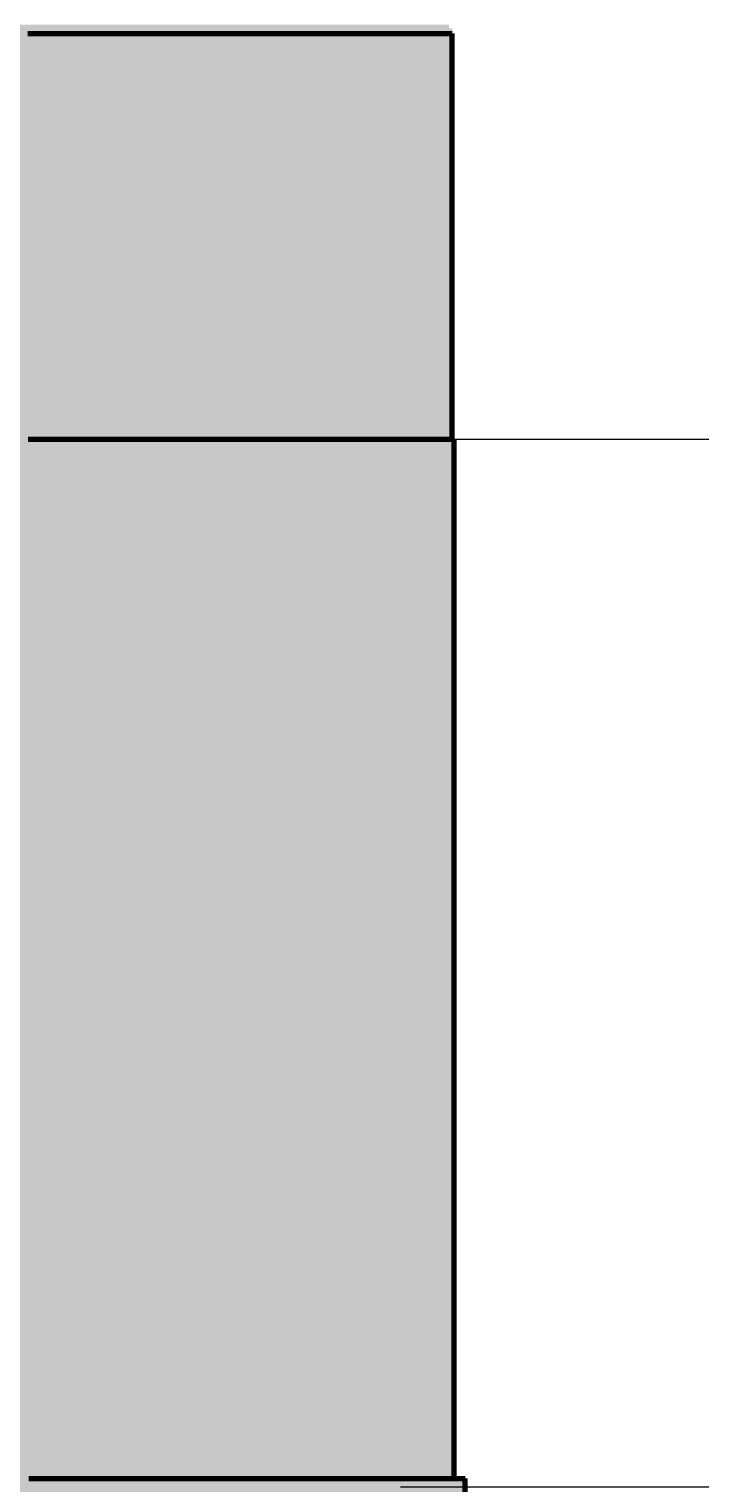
# Model space of a CAD drawing. Header units: millimetres. Extents: x 0 to 2382, y 0 to 420.
# Drawn here: x 2181.55 to 2200.05, y 252.29 to 292.38 of the extents above; entities that cross this region are included whole.
import ezdxf

# ---------------------------------------------------------------- set-up
doc = ezdxf.new("R2010")
doc.units = ezdxf.units.MM
for name, color, linetype, lineweight in [('01-VISIBLE', 7, 'CONTINUOUS', 70), ('04-COTA', 3, 'CONTINUOUS', 18), ('13-GRAFICA', 30, 'CONTINUOUS', 18)]:
    doc.layers.add(name, color=color, linetype=linetype, lineweight=lineweight)
doc.styles.add('ISO3098', font='isocpeur.ttf')
doc.dimstyles.new('FLAMA-IRAM', dxfattribs={"dimtxt": 3.5, "dimasz": 3.5, "dimexe": 2, "dimexo": 1.5, "dimgap": 1, "dimtad": 1, "dimdec": 1, "dimtxsty": 'ISO3098', "dimblk": 'IRAM_FLECHA', "dimblk1": 'IRAM_FLECHA', "dimblk2": 'IRAM_FLECHA', "dimcen": 2.5, "dimclrd": 256, "dimclre": 256, "dimclrt": 256, "dimazin": 3, "dimtfac": 1, "dimtmove": 0, "dimatfit": 3, "dimlwd": 18, "dimlwe": 18})

# ---------------------------------------------------------------- blocks, each defined once
blk = doc.blocks.new('IRAM_FLECHA')
blk.add_solid([(0, 0), (-1, 0.125), (-1, -0.125)])

msp = doc.modelspace()

# ---------------------------------------------------------------- hatches: boundary and pattern name
at = {"layer": '13-GRAFICA', "true_color": 0xb21820}
h = msp.add_hatch(color=7, dxfattribs=at)
h.dxf.hatch_style = 1
h.paths.add_polyline_path([(2162.728, 292.4), (2162.728, 292.5), (2193.128, 292.5), (2193.128, 292.4), (2193.228, 292.4), (2193.228, 281.1), (2178.228, 281.1), (2178.228, 292.1), (2177.628, 292.1), (2177.628, 281.1), (2162.628, 281.1), (2162.628, 292.4)])
at = {"layer": '13-GRAFICA', "true_color": 0xffffff}
h = msp.add_hatch(color=7, dxfattribs=at)
h.dxf.hatch_style = 1
h.paths.add_polyline_path([(2162.628, 252.4), (2162.628, 281.1), (2193.228, 281.1), (2193.228, 252.4)])
at = {"layer": '13-GRAFICA', "true_color": 0xc81e2d}
h = msp.add_hatch(color=7, dxfattribs=at)
h.dxf.hatch_style = 1
h.paths.add_polyline_path([(2190.387, 280.416), (2190.387, 279.713), (2190.387, 279.011), (2190.387, 278.308), (2190.387, 277.605), (2190.387, 276.902), (2190.387, 276.199), (2189.909, 276.199), (2189.401, 276.199), (2188.862, 276.199), (2188.295, 276.199), (2187.702, 276.199), (2187.083, 276.199), (2186.44, 276.199), (2185.775, 276.199), (2185.089, 276.199), (2184.385, 276.199), (2183.664, 276.199), (2182.929, 276.199), (2182.18, 276.199), (2181.42, 276.199), (2180.652, 276.199), (2179.876, 276.199), (2179.095, 276.199), (2178.311, 276.199), (2177.525, 276.199), (2176.741, 276.199), (2175.96, 276.199), (2175.184, 276.199), (2174.416, 276.199), (2173.656, 276.199), (2172.907, 276.199), (2172.172, 276.199), (2171.451, 276.199), (2170.747, 276.199), (2170.061, 276.199), (2169.396, 276.199), (2168.753, 276.199), (2168.134, 276.199), (2167.541, 276.199), (2166.974, 276.199), (2166.435, 276.199), (2165.927, 276.199), (2165.449, 276.199), (2165.449, 276.902), (2165.449, 277.605), (2165.449, 278.308), (2165.449, 279.011), (2165.449, 279.713), (2165.449, 280.416), (2165.449, 281.1), (2190.387, 281.1)])
h = msp.add_hatch(color=7, dxfattribs=at)
h.dxf.hatch_style = 1
h.paths.add_polyline_path([(2193.195, 280.145), (2193.076, 280.145), (2192.919, 280.145), (2192.725, 280.145), (2192.495, 280.145), (2192.229, 280.145), (2191.928, 280.145), (2191.592, 280.145), (2191.223, 280.145), (2190.82, 280.145), (2190.387, 280.145), (2190.387, 280.632), (2190.387, 281.1), (2193.228, 281.1), (2193.228, 280.145)])
at = {"layer": '13-GRAFICA', "true_color": 0xffd200}
h = msp.add_hatch(color=7, dxfattribs=at)
h.dxf.hatch_style = 1
h.paths.add_polyline_path([(2189.909, 275.067), (2189.401, 275.067), (2188.862, 275.067), (2188.295, 275.067), (2187.702, 275.067), (2187.083, 275.067), (2186.44, 275.067), (2185.775, 275.067), (2185.089, 275.067), (2184.385, 275.067), (2183.664, 275.067), (2182.929, 275.067), (2182.18, 275.067), (2181.42, 275.067), (2180.652, 275.067), (2179.876, 275.067), (2179.095, 275.067), (2178.311, 275.067), (2177.525, 275.067), (2176.741, 275.067), (2175.96, 275.067), (2175.184, 275.067), (2174.416, 275.067), (2173.656, 275.067), (2172.907, 275.067), (2172.172, 275.067), (2171.451, 275.067), (2170.747, 275.067), (2170.061, 275.067), (2169.396, 275.067), (2168.753, 275.067), (2168.134, 275.067), (2167.541, 275.067), (2166.974, 275.067), (2166.435, 275.067), (2165.927, 275.067), (2165.449, 275.067), (2165.449, 275.633), (2165.449, 276.199), (2165.927, 276.199), (2166.435, 276.199), (2166.974, 276.199), (2167.541, 276.199), (2168.134, 276.199), (2168.753, 276.199), (2169.396, 276.199), (2170.061, 276.199), (2170.747, 276.199), (2171.451, 276.199), (2172.172, 276.199), (2172.907, 276.199), (2173.656, 276.199), (2174.416, 276.199), (2175.184, 276.199), (2175.96, 276.199), (2176.741, 276.199), (2177.525, 276.199), (2178.311, 276.199), (2179.095, 276.199), (2179.876, 276.199), (2180.652, 276.199), (2181.42, 276.199), (2182.18, 276.199), (2182.929, 276.199), (2183.664, 276.199), (2184.385, 276.199), (2185.089, 276.199), (2185.775, 276.199), (2186.44, 276.199), (2187.083, 276.199), (2187.702, 276.199), (2188.295, 276.199), (2188.862, 276.199), (2189.401, 276.199), (2189.909, 276.199), (2190.387, 276.199), (2190.387, 275.633), (2190.387, 275.067)])
at = {"layer": '13-GRAFICA', "true_color": 0xebebeb}
h = msp.add_hatch(color=7, dxfattribs=at)
h.dxf.hatch_style = 1
h.paths.add_polyline_path([(2189.557, 271.567), (2189.064, 271.567), (2188.545, 271.567), (2188.002, 271.567), (2187.436, 271.567), (2186.849, 271.567), (2186.849, 272.227), (2186.849, 272.887), (2186.849, 273.547), (2186.849, 274.207), (2186.849, 274.867), (2187.436, 274.867), (2188.002, 274.867), (2188.545, 274.867), (2189.064, 274.867), (2189.557, 274.867), (2190.025, 274.867), (2190.025, 274.207), (2190.025, 273.547), (2190.025, 272.887), (2190.025, 272.227), (2190.025, 271.567)])
h = msp.add_hatch(color=7, dxfattribs=at)
h.dxf.hatch_style = 1
h.paths.add_polyline_path([(2189.557, 267.867), (2189.064, 267.867), (2188.545, 267.867), (2188.002, 267.867), (2187.436, 267.867), (2186.849, 267.867), (2186.849, 268.527), (2186.849, 269.187), (2186.849, 269.847), (2186.849, 270.507), (2186.849, 271.167), (2187.436, 271.167), (2188.002, 271.167), (2188.545, 271.167), (2189.064, 271.167), (2189.557, 271.167), (2190.025, 271.167), (2190.025, 270.507), (2190.025, 269.847), (2190.025, 269.187), (2190.025, 268.527), (2190.025, 267.867)])
h = msp.add_hatch(color=7, dxfattribs=at)
h.dxf.hatch_style = 1
h.paths.add_polyline_path([(2189.557, 264.167), (2189.064, 264.167), (2188.545, 264.167), (2188.002, 264.167), (2187.436, 264.167), (2186.849, 264.167), (2186.849, 264.827), (2186.849, 265.487), (2186.849, 266.147), (2186.849, 266.807), (2186.849, 267.467), (2187.436, 267.467), (2188.002, 267.467), (2188.545, 267.467), (2189.064, 267.467), (2189.557, 267.467), (2190.025, 267.467), (2190.025, 266.807), (2190.025, 266.147), (2190.025, 265.487), (2190.025, 264.827), (2190.025, 264.167)])
at = {"layer": '13-GRAFICA', "true_color": 0x005eaa}
h = msp.add_hatch(color=7, dxfattribs=at)
h.dxf.hatch_style = 1
h.paths.add_polyline_path([(2188.421, 257.84), (2187.887, 257.84), (2187.332, 257.84), (2186.756, 257.84), (2186.162, 257.84), (2185.55, 257.84), (2185.55, 258.554), (2185.55, 259.268), (2185.55, 259.982), (2185.55, 260.696), (2185.55, 261.41), (2185.55, 262.125), (2186.162, 262.125), (2186.756, 262.125), (2187.332, 262.125), (2187.887, 262.125), (2188.421, 262.125), (2188.932, 262.125), (2188.932, 261.41), (2188.932, 260.696), (2188.932, 259.982), (2188.932, 259.268), (2188.932, 258.554), (2188.932, 257.84)])
h = msp.add_hatch(color=7, dxfattribs=at)
h.dxf.hatch_style = 1
h.paths.add_polyline_path([(2184.827, 259.932), (2184.825, 259.881), (2184.822, 259.831), (2184.816, 259.78), (2184.81, 259.73), (2184.802, 259.68), (2184.792, 259.631), (2184.781, 259.582), (2184.769, 259.533), (2184.755, 259.485), (2184.739, 259.437), (2184.723, 259.39), (2184.705, 259.344), (2184.685, 259.298), (2184.664, 259.253), (2184.642, 259.209), (2184.619, 259.165), (2184.594, 259.123), (2184.568, 259.081), (2184.541, 259.04), (2184.512, 259.001), (2184.483, 258.962), (2184.452, 258.924), (2184.42, 258.888), (2184.387, 258.853), (2184.353, 258.819), (2184.318, 258.786), (2184.282, 258.755), (2184.245, 258.724), (2184.207, 258.696), (2184.168, 258.668), (2184.128, 258.642), (2184.088, 258.618), (2184.046, 258.594), (2184.004, 258.573), (2183.962, 258.553), (2183.918, 258.534), (2183.874, 258.517), (2183.83, 258.502), (2183.785, 258.488), (2183.739, 258.475), (2183.694, 258.465), (2183.647, 258.456), (2183.601, 258.448), (2183.554, 258.442), (2183.507, 258.438), (2183.46, 258.436), (2183.413, 258.435), (2183.365, 258.436), (2183.318, 258.438), (2183.271, 258.442), (2183.223, 258.448), (2183.176, 258.456), (2183.13, 258.465), (2183.083, 258.475), (2183.037, 258.488), (2182.991, 258.502), (2182.945, 258.517), (2182.9, 258.534), (2182.856, 258.553), (2182.811, 258.573), (2182.768, 258.594), (2182.725, 258.618), (2182.683, 258.642), (2182.642, 258.668), (2182.601, 258.696), (2182.562, 258.724), (2182.523, 258.755), (2182.485, 258.786), (2182.448, 258.819), (2182.412, 258.853), (2182.377, 258.888), (2182.344, 258.924), (2182.311, 258.962), (2182.28, 259.001), (2182.25, 259.04), (2182.221, 259.081), (2182.193, 259.123), (2182.167, 259.165), (2182.142, 259.209), (2182.118, 259.253), (2182.096, 259.298), (2182.075, 259.344), (2182.055, 259.39), (2182.037, 259.437), (2182.021, 259.485), (2182.006, 259.533), (2181.993, 259.582), (2181.981, 259.631), (2181.97, 259.68), (2181.962, 259.73), (2181.955, 259.78), (2181.949, 259.831), (2181.945, 259.881), (2181.943, 259.932), (2181.942, 259.982), (2181.943, 260.033), (2181.945, 260.083), (2181.949, 260.134), (2181.955, 260.184), (2181.962, 260.234), (2181.97, 260.284), (2181.981, 260.334), (2181.993, 260.383), (2182.006, 260.431), (2182.021, 260.48), (2182.037, 260.527), (2182.055, 260.574), (2182.075, 260.621), (2182.096, 260.667), (2182.118, 260.712), (2182.142, 260.756), (2182.167, 260.799), (2182.193, 260.842), (2182.221, 260.883), (2182.25, 260.924), (2182.28, 260.964), (2182.311, 261.002), (2182.344, 261.04), (2182.377, 261.076), (2182.412, 261.111), (2182.448, 261.145), (2182.485, 261.178), (2182.523, 261.21), (2182.562, 261.24), (2182.601, 261.269), (2182.642, 261.296), (2182.683, 261.322), (2182.725, 261.347), (2182.768, 261.37), (2182.811, 261.392), (2182.856, 261.412), (2182.9, 261.43), (2182.945, 261.447), (2182.991, 261.463), (2183.037, 261.477), (2183.083, 261.489), (2183.13, 261.5), (2183.176, 261.509), (2183.223, 261.516), (2183.271, 261.522), (2183.318, 261.526), (2183.365, 261.529), (2183.413, 261.529), (2183.46, 261.529), (2183.507, 261.526), (2183.554, 261.522), (2183.601, 261.516), (2183.647, 261.509), (2183.694, 261.5), (2183.739, 261.489), (2183.785, 261.477), (2183.83, 261.463), (2183.874, 261.447), (2183.918, 261.43), (2183.962, 261.412), (2184.004, 261.392), (2184.046, 261.37), (2184.088, 261.347), (2184.128, 261.322), (2184.168, 261.296), (2184.207, 261.269), (2184.245, 261.24), (2184.282, 261.21), (2184.318, 261.178), (2184.353, 261.145), (2184.387, 261.111), (2184.42, 261.076), (2184.452, 261.04), (2184.483, 261.002), (2184.512, 260.964), (2184.541, 260.924), (2184.568, 260.883), (2184.594, 260.842), (2184.619, 260.799), (2184.642, 260.756), (2184.664, 260.712), (2184.685, 260.667), (2184.705, 260.621), (2184.723, 260.574), (2184.739, 260.527), (2184.755, 260.48), (2184.769, 260.431), (2184.781, 260.383), (2184.792, 260.334), (2184.802, 260.284), (2184.81, 260.234), (2184.816, 260.184), (2184.822, 260.134), (2184.825, 260.083), (2184.827, 260.033), (2184.828, 259.982)])
h = msp.add_hatch(color=7, dxfattribs=at)
h.dxf.hatch_style = 1
h.paths.add_polyline_path([(2189.909, 256.664), (2189.401, 256.664), (2188.862, 256.664), (2188.295, 256.664), (2187.702, 256.664), (2187.083, 256.664), (2186.44, 256.664), (2185.775, 256.664), (2185.089, 256.664), (2184.385, 256.664), (2183.664, 256.664), (2182.929, 256.664), (2182.18, 256.664), (2181.42, 256.664), (2180.652, 256.664), (2179.876, 256.664), (2179.095, 256.664), (2178.311, 256.664), (2177.525, 256.664), (2176.741, 256.664), (2175.96, 256.664), (2175.184, 256.664), (2174.416, 256.664), (2173.656, 256.664), (2172.907, 256.664), (2172.172, 256.664), (2171.451, 256.664), (2170.747, 256.664), (2170.061, 256.664), (2169.396, 256.664), (2168.753, 256.664), (2168.134, 256.664), (2167.541, 256.664), (2166.974, 256.664), (2166.435, 256.664), (2165.927, 256.664), (2165.449, 256.664), (2165.449, 257.384), (2165.927, 257.384), (2166.435, 257.384), (2166.974, 257.384), (2167.541, 257.384), (2168.134, 257.384), (2168.753, 257.384), (2169.396, 257.384), (2170.061, 257.384), (2170.747, 257.384), (2171.451, 257.384), (2172.172, 257.384), (2172.907, 257.384), (2173.656, 257.384), (2174.416, 257.384), (2175.184, 257.384), (2175.96, 257.384), (2176.741, 257.384), (2177.525, 257.384), (2178.311, 257.384), (2179.095, 257.384), (2179.876, 257.384), (2180.652, 257.384), (2181.42, 257.384), (2182.18, 257.384), (2182.929, 257.384), (2183.664, 257.384), (2184.385, 257.384), (2185.089, 257.384), (2185.775, 257.384), (2186.44, 257.384), (2187.083, 257.384), (2187.702, 257.384), (2188.295, 257.384), (2188.862, 257.384), (2189.401, 257.384), (2189.909, 257.384), (2190.387, 257.384), (2190.387, 256.664)])
at = {"layer": '13-GRAFICA', "true_color": 0x00468c}
h = msp.add_hatch(color=7, dxfattribs=at)
h.dxf.hatch_style = 1
h.paths.add_polyline_path([(2184.392, 254.581), (2184.386, 254.508), (2184.375, 254.436), (2184.36, 254.365), (2184.341, 254.296), (2184.318, 254.227), (2184.29, 254.161), (2184.259, 254.097), (2184.224, 254.035), (2184.185, 253.976), (2184.143, 253.919), (2184.097, 253.866), (2184.048, 253.816), (2183.997, 253.77), (2183.942, 253.727), (2183.885, 253.689), (2183.826, 253.655), (2183.764, 253.625), (2183.701, 253.599), (2183.636, 253.578), (2183.57, 253.561), (2183.504, 253.549), (2183.436, 253.542), (2183.368, 253.54), (2183.3, 253.542), (2183.231, 253.549), (2183.164, 253.561), (2183.097, 253.578), (2183.031, 253.599), (2182.967, 253.625), (2182.904, 253.655), (2182.843, 253.689), (2182.785, 253.727), (2182.728, 253.77), (2182.675, 253.816), (2182.624, 253.866), (2182.577, 253.919), (2182.532, 253.976), (2182.492, 254.035), (2182.455, 254.097), (2182.422, 254.161), (2182.394, 254.227), (2182.369, 254.296), (2182.349, 254.365), (2182.333, 254.436), (2182.321, 254.508), (2182.315, 254.581), (2182.312, 254.654), (2182.315, 254.727), (2182.321, 254.799), (2182.333, 254.871), (2182.349, 254.942), (2182.369, 255.012), (2182.394, 255.08), (2182.422, 255.146), (2182.455, 255.211), (2182.492, 255.273), (2182.532, 255.332), (2182.577, 255.388), (2182.624, 255.442), (2182.675, 255.491), (2182.728, 255.538), (2182.785, 255.58), (2182.843, 255.619), (2182.904, 255.653), (2182.967, 255.683), (2183.031, 255.709), (2183.097, 255.73), (2183.164, 255.746), (2183.231, 255.758), (2183.3, 255.765), (2183.368, 255.768), (2183.436, 255.765), (2183.504, 255.758), (2183.57, 255.746), (2183.636, 255.73), (2183.701, 255.709), (2183.764, 255.683), (2183.826, 255.653), (2183.885, 255.619), (2183.942, 255.58), (2183.997, 255.538), (2184.048, 255.491), (2184.097, 255.442), (2184.143, 255.388), (2184.185, 255.332), (2184.224, 255.273), (2184.259, 255.211), (2184.29, 255.146), (2184.318, 255.08), (2184.341, 255.012), (2184.36, 254.942), (2184.375, 254.871), (2184.386, 254.799), (2184.392, 254.727), (2184.395, 254.654)])
at = {"layer": '13-GRAFICA', "true_color": 0x191919}
h = msp.add_hatch(color=7, dxfattribs=at)
h.dxf.hatch_style = 1
h.paths.add_polyline_path([(2188.92, 254.581), (2188.915, 254.508), (2188.906, 254.436), (2188.895, 254.365), (2188.88, 254.296), (2188.862, 254.227), (2188.841, 254.161), (2188.816, 254.097), (2188.789, 254.035), (2188.759, 253.976), (2188.726, 253.919), (2188.691, 253.866), (2188.652, 253.816), (2188.612, 253.77), (2188.569, 253.727), (2188.524, 253.689), (2188.478, 253.655), (2188.429, 253.625), (2188.379, 253.599), (2188.328, 253.578), (2188.275, 253.561), (2188.222, 253.549), (2188.168, 253.542), (2188.113, 253.54), (2188.059, 253.542), (2188.004, 253.549), (2187.949, 253.561), (2187.895, 253.578), (2187.842, 253.599), (2187.79, 253.625), (2187.739, 253.655), (2187.689, 253.689), (2187.641, 253.727), (2187.595, 253.77), (2187.551, 253.816), (2187.51, 253.866), (2187.47, 253.919), (2187.434, 253.976), (2187.401, 254.035), (2187.37, 254.097), (2187.343, 254.161), (2187.319, 254.227), (2187.299, 254.296), (2187.282, 254.365), (2187.269, 254.436), (2187.26, 254.508), (2187.254, 254.581), (2187.252, 254.654), (2187.254, 254.727), (2187.26, 254.799), (2187.269, 254.871), (2187.282, 254.942), (2187.299, 255.012), (2187.319, 255.08), (2187.343, 255.146), (2187.37, 255.211), (2187.401, 255.273), (2187.434, 255.332), (2187.47, 255.388), (2187.51, 255.442), (2187.551, 255.491), (2187.595, 255.538), (2187.641, 255.58), (2187.689, 255.619), (2187.739, 255.653), (2187.79, 255.683), (2187.842, 255.709), (2187.895, 255.73), (2187.949, 255.746), (2188.004, 255.758), (2188.059, 255.765), (2188.113, 255.768), (2188.168, 255.765), (2188.222, 255.758), (2188.275, 255.746), (2188.328, 255.73), (2188.379, 255.709), (2188.429, 255.683), (2188.478, 255.653), (2188.524, 255.619), (2188.569, 255.58), (2188.612, 255.538), (2188.652, 255.491), (2188.691, 255.442), (2188.726, 255.388), (2188.759, 255.332), (2188.789, 255.273), (2188.816, 255.211), (2188.841, 255.146), (2188.862, 255.08), (2188.88, 255.012), (2188.895, 254.942), (2188.906, 254.871), (2188.915, 254.799), (2188.92, 254.727), (2188.921, 254.654)])
at = {"layer": '13-GRAFICA', "true_color": 0xc81e2d}
h = msp.add_hatch(color=7, dxfattribs=at)
h.dxf.hatch_style = 1
h.paths.add_polyline_path([(2162.68, 253.14), (2162.82, 253.14), (2163, 253.14), (2163.22, 253.14), (2163.479, 253.14), (2163.776, 253.14), (2164.111, 253.14), (2164.483, 253.14), (2164.891, 253.14), (2165.333, 253.14), (2165.81, 253.14), (2166.318, 253.14), (2166.857, 253.14), (2167.426, 253.14), (2168.023, 253.14), (2168.646, 253.14), (2169.294, 253.14), (2169.964, 253.14), (2170.656, 253.14), (2171.368, 253.14), (2172.097, 253.14), (2172.841, 253.14), (2173.599, 253.14), (2174.369, 253.14), (2175.147, 253.14), (2175.934, 253.14), (2176.725, 253.14), (2177.52, 253.14), (2178.316, 253.14), (2179.111, 253.14), (2179.902, 253.14), (2180.689, 253.14), (2181.467, 253.14), (2182.237, 253.14), (2182.995, 253.14), (2183.739, 253.14), (2184.468, 253.14), (2185.18, 253.14), (2185.872, 253.14), (2186.542, 253.14), (2187.19, 253.14), (2187.813, 253.14), (2188.41, 253.14), (2188.979, 253.14), (2189.518, 253.14), (2190.026, 253.14), (2190.503, 253.14), (2190.945, 253.14), (2191.353, 253.14), (2191.725, 253.14), (2192.06, 253.14), (2192.357, 253.14), (2192.616, 253.14), (2192.836, 253.14), (2193.016, 253.14), (2193.156, 253.14), (2193.228, 253.14), (2193.228, 252.4), (2162.628, 252.4), (2162.628, 253.14)])
at = {"layer": '13-GRAFICA', "true_color": 0x202020}
h = msp.add_hatch(color=7, dxfattribs=at)
h.dxf.hatch_style = 1
h.paths.add_polyline_path([(2160.228, 249.5), (2160.228, 252.4), (2193.628, 252.4), (2193.628, 249.5)])

# ---------------------------------------------------------------- linework, layer by layer
at = {"layer": '01-VISIBLE'}
for p, q in [((2193.218, 281.071), (2193.218, 292.257)), ((2193.278, 252.415), (2193.278, 281.071)), ((2193.578, 249.535), (2193.578, 252.415))]:
    msp.add_line(p, q, dxfattribs=at)
for points in [[(2181.518, 292.257), (2181.618, 292.257), (2181.718, 292.257), (2181.818, 292.257), (2181.918, 292.257), (2182.018, 292.257), (2182.118, 292.257), (2182.218, 292.257), (2182.318, 292.257), (2182.418, 292.257), (2182.518, 292.257), (2182.618, 292.257), (2182.718, 292.257), (2182.818, 292.257), (2182.918, 292.257), (2183.018, 292.257), (2183.118, 292.257), (2183.218, 292.257), (2183.318, 292.257), (2183.418, 292.257), (2183.518, 292.257), (2183.618, 292.257), (2183.718, 292.257), (2183.818, 292.257), (2183.918, 292.257), (2184.018, 292.257), (2184.118, 292.257), (2184.218, 292.257), (2184.318, 292.257), (2184.418, 292.257), (2184.518, 292.257), (2184.618, 292.257), (2184.718, 292.257), (2184.818, 292.257), (2184.918, 292.257), (2185.018, 292.257), (2185.118, 292.257), (2185.218, 292.257), (2185.318, 292.257), (2185.418, 292.257), (2185.518, 292.257), (2185.618, 292.257), (2185.718, 292.257), (2185.818, 292.257), (2185.918, 292.257), (2186.018, 292.257), (2186.118, 292.257), (2186.218, 292.257), (2186.318, 292.257), (2186.418, 292.257), (2186.518, 292.257), (2186.618, 292.257), (2186.718, 292.257), (2186.818, 292.257), (2186.918, 292.257), (2187.018, 292.257), (2187.118, 292.257), (2187.218, 292.257), (2187.318, 292.257), (2187.418, 292.257), (2187.518, 292.257), (2187.618, 292.257), (2187.718, 292.257), (2187.818, 292.257), (2187.918, 292.257), (2188.018, 292.257), (2188.118, 292.257), (2188.218, 292.257), (2188.318, 292.257), (2188.418, 292.257), (2188.518, 292.257), (2188.618, 292.257), (2188.718, 292.257), (2188.818, 292.257), (2188.918, 292.257), (2189.018, 292.257), (2189.118, 292.257), (2189.218, 292.257), (2189.318, 292.257), (2189.418, 292.257), (2189.518, 292.257), (2189.618, 292.257), (2189.718, 292.257), (2189.818, 292.257), (2189.918, 292.257), (2190.018, 292.257), (2190.118, 292.257), (2190.218, 292.257), (2190.318, 292.257), (2190.418, 292.257), (2190.518, 292.257), (2190.618, 292.257), (2190.718, 292.257), (2190.818, 292.257), (2190.918, 292.257), (2191.018, 292.257), (2191.118, 292.257), (2191.218, 292.257), (2191.318, 292.257), (2191.418, 292.257), (2191.518, 292.257), (2191.618, 292.257), (2191.718, 292.257), (2191.818, 292.257), (2191.918, 292.257), (2192.018, 292.257), (2192.118, 292.257), (2192.218, 292.257), (2192.318, 292.257), (2192.418, 292.257), (2192.518, 292.257), (2192.618, 292.257), (2192.718, 292.257), (2192.818, 292.257), (2192.918, 292.257), (2193.018, 292.257), (2193.118, 292.257), (2193.218, 292.257)], [(2181.531, 281.071), (2181.632, 281.071), (2181.732, 281.071), (2181.832, 281.071), (2181.933, 281.071), (2182.033, 281.071), (2182.134, 281.071), (2182.234, 281.071), (2182.334, 281.071), (2182.435, 281.071), (2182.535, 281.071), (2182.636, 281.071), (2182.736, 281.071), (2182.836, 281.071), (2182.937, 281.071), (2183.037, 281.071), (2183.138, 281.071), (2183.238, 281.071), (2183.338, 281.071), (2183.439, 281.071), (2183.539, 281.071), (2183.64, 281.071), (2183.74, 281.071), (2183.84, 281.071), (2183.941, 281.071), (2184.041, 281.071), (2184.142, 281.071), (2184.242, 281.071), (2184.342, 281.071), (2184.443, 281.071), (2184.543, 281.071), (2184.644, 281.071), (2184.744, 281.071), (2184.844, 281.071), (2184.945, 281.071), (2185.045, 281.071), (2185.146, 281.071), (2185.246, 281.071), (2185.346, 281.071), (2185.447, 281.071), (2185.547, 281.071), (2185.648, 281.071), (2185.748, 281.071), (2185.848, 281.071), (2185.949, 281.071), (2186.049, 281.071), (2186.15, 281.071), (2186.25, 281.071), (2186.35, 281.071), (2186.451, 281.071), (2186.551, 281.071), (2186.652, 281.071), (2186.752, 281.071), (2186.852, 281.071), (2186.953, 281.071), (2187.053, 281.071), (2187.154, 281.071), (2187.254, 281.071), (2187.354, 281.071), (2187.455, 281.071), (2187.555, 281.071), (2187.656, 281.071), (2187.756, 281.071), (2187.856, 281.071), (2187.957, 281.071), (2188.057, 281.071), (2188.158, 281.071), (2188.258, 281.071), (2188.358, 281.071), (2188.459, 281.071), (2188.559, 281.071), (2188.66, 281.071), (2188.76, 281.071), (2188.86, 281.071), (2188.961, 281.071), (2189.061, 281.071), (2189.162, 281.071), (2189.262, 281.071), (2189.362, 281.071), (2189.463, 281.071), (2189.563, 281.071), (2189.664, 281.071), (2189.764, 281.071), (2189.864, 281.071), (2189.965, 281.071), (2190.065, 281.071), (2190.166, 281.071), (2190.266, 281.071), (2190.366, 281.071), (2190.467, 281.071), (2190.567, 281.071), (2190.668, 281.071), (2190.768, 281.071), (2190.868, 281.071), (2190.969, 281.071), (2191.069, 281.071), (2191.17, 281.071), (2191.27, 281.071), (2191.37, 281.071), (2191.471, 281.071), (2191.571, 281.071), (2191.672, 281.071), (2191.772, 281.071), (2191.872, 281.071), (2191.973, 281.071), (2192.073, 281.071), (2192.174, 281.071), (2192.274, 281.071), (2192.374, 281.071), (2192.475, 281.071), (2192.575, 281.071), (2192.676, 281.071), (2192.776, 281.071), (2192.876, 281.071), (2192.977, 281.071), (2193.077, 281.071), (2193.178, 281.071), (2193.278, 281.071)], [(2181.55, 252.415), (2181.65, 252.415), (2181.75, 252.415), (2181.85, 252.415), (2181.951, 252.415), (2182.051, 252.415), (2182.151, 252.415), (2182.251, 252.415), (2182.351, 252.415), (2182.452, 252.415), (2182.552, 252.415), (2182.652, 252.415), (2182.752, 252.415), (2182.853, 252.415), (2182.953, 252.415), (2183.053, 252.415), (2183.153, 252.415), (2183.254, 252.415), (2183.354, 252.415), (2183.454, 252.415), (2183.554, 252.415), (2183.655, 252.415), (2183.755, 252.415), (2183.855, 252.415), (2183.955, 252.415), (2184.055, 252.415), (2184.156, 252.415), (2184.256, 252.415), (2184.356, 252.415), (2184.456, 252.415), (2184.557, 252.415), (2184.657, 252.415), (2184.757, 252.415), (2184.857, 252.415), (2184.958, 252.415), (2185.058, 252.415), (2185.158, 252.415), (2185.258, 252.415), (2185.359, 252.415), (2185.459, 252.415), (2185.559, 252.415), (2185.659, 252.415), (2185.76, 252.415), (2185.86, 252.415), (2185.96, 252.415), (2186.06, 252.415), (2186.16, 252.415), (2186.261, 252.415), (2186.361, 252.415), (2186.461, 252.415), (2186.561, 252.415), (2186.662, 252.415), (2186.762, 252.415), (2186.862, 252.415), (2186.962, 252.415), (2187.063, 252.415), (2187.163, 252.415), (2187.263, 252.415), (2187.363, 252.415), (2187.464, 252.415), (2187.564, 252.415), (2187.664, 252.415), (2187.764, 252.415), (2187.864, 252.415), (2187.965, 252.415), (2188.065, 252.415), (2188.165, 252.415), (2188.265, 252.415), (2188.366, 252.415), (2188.466, 252.415), (2188.566, 252.415), (2188.666, 252.415), (2188.767, 252.415), (2188.867, 252.415), (2188.967, 252.415), (2189.067, 252.415), (2189.168, 252.415), (2189.268, 252.415), (2189.368, 252.415), (2189.468, 252.415), (2189.569, 252.415), (2189.669, 252.415), (2189.769, 252.415), (2189.869, 252.415), (2189.969, 252.415), (2190.07, 252.415), (2190.17, 252.415), (2190.27, 252.415), (2190.37, 252.415), (2190.471, 252.415), (2190.571, 252.415), (2190.671, 252.415), (2190.771, 252.415), (2190.872, 252.415), (2190.972, 252.415), (2191.072, 252.415), (2191.172, 252.415), (2191.273, 252.415), (2191.373, 252.415), (2191.473, 252.415), (2191.573, 252.415), (2191.673, 252.415), (2191.774, 252.415), (2191.874, 252.415), (2191.974, 252.415), (2192.074, 252.415), (2192.175, 252.415), (2192.275, 252.415), (2192.375, 252.415), (2192.475, 252.415), (2192.576, 252.415), (2192.676, 252.415), (2192.776, 252.415), (2192.876, 252.415), (2192.977, 252.415), (2193.077, 252.415), (2193.177, 252.415), (2193.277, 252.415), (2193.378, 252.415), (2193.478, 252.415), (2193.578, 252.415)]]:
    msp.add_lwpolyline(points, dxfattribs=at)

# ---------------------------------------------------------------- dimensions: what is measured, and where the dimension line sits
at = {"layer": '04-COTA'}
msp.add_linear_dim(base=(2207.372, 252.186), p1=(2190.296, 252.186), p2=(2190.296, 281.071), angle=90, dimstyle='FLAMA-IRAM', override={"dimlfac": 5}, dxfattribs=at).render()

doc.saveas('drawing.dxf')
